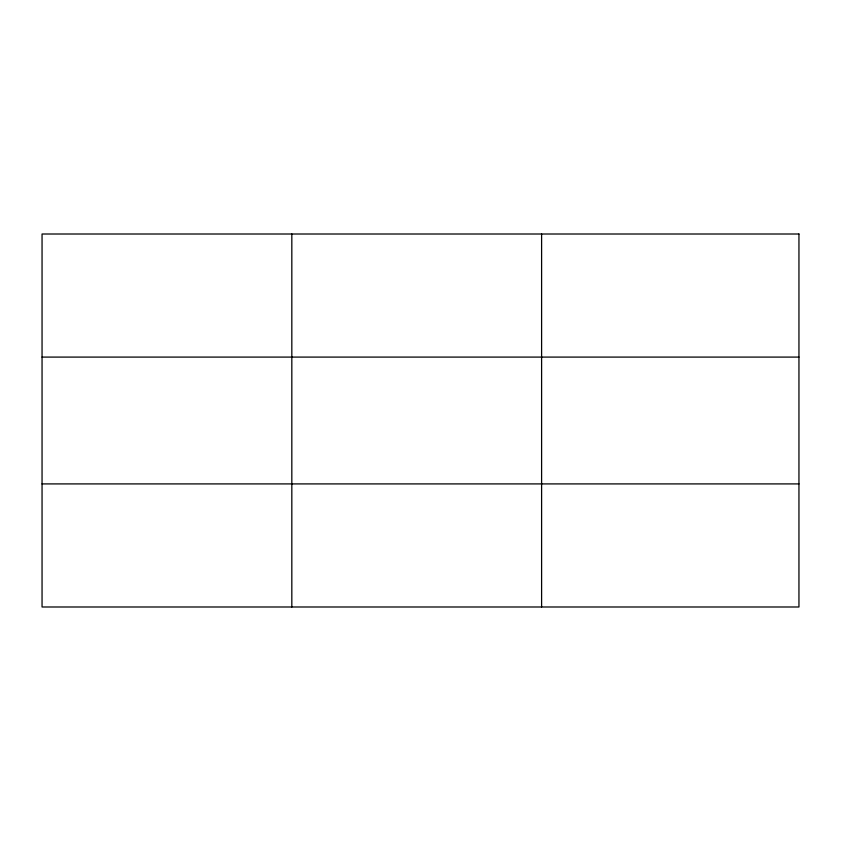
<?xml version="1.0" encoding="UTF-8"?>
<svg xmlns="http://www.w3.org/2000/svg" width="841" height="841" viewBox="0 0 841 841"><rect width="100%" height="100%" fill="white"/><g stroke="black" fill="none" stroke-linecap="round" stroke-linejoin="round"><path stroke-width="1.26" d="M291.827 606.992L291.827 234.008M541.604 606.992L541.604 234.008M42.05 357.089L798.95 357.089M42.05 483.911L798.95 483.911M798.95 234.008L798.95 606.992L42.05 606.992L42.05 234.008L798.95 234.008"/></g></svg>
